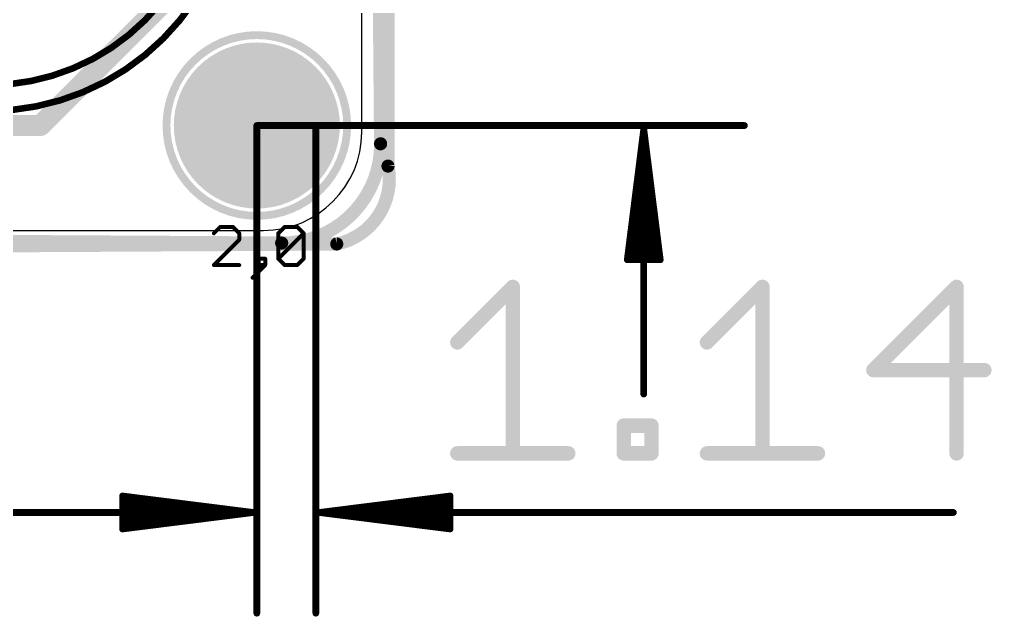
# Model space of a CAD drawing. Extents: x -5.8 to 38.5, y -8.1 to 30.4.
# Drawn here: x 18.77 to 37.6, y -7.48 to 4.09 of the extents above; entities that cross this region are included whole.
import ezdxf

# ---------------------------------------------------------------- set-up
doc = ezdxf.new("R2010")
doc.units = 0
for name, color, linetype in [('1', 12, 'CONTINUOUS'), ('16', 132, 'CONTINUOUS'), ('17', 110, 'CONTINUOUS'), ('20', 53, 'CONTINUOUS'), ('21', 40, 'CONTINUOUS'), ('22', 6, 'CONTINUOUS'), ('23', 53, 'CONTINUOUS'), ('48', 253, 'CONTINUOUS'), ('51', 253, 'CONTINUOUS')]:
    doc.layers.add(name, color=color, linetype=linetype)

# ---------------------------------------------------------------- blocks, each defined once
blk = doc.blocks.new('ROUNDP')
at = {"const_width": 0.5}
blk.add_lwpolyline([(0, -0.25, 1), (0, 0.25, 1), (0, -0.25)], format="xyb", dxfattribs=at)

msp = doc.modelspace()

# ---------------------------------------------------------------- linework, layer by layer
at = {"layer": '1'}
for points, const_width in [([(25.7645, 1.678), (25.654, 14.605)], 0.254), ([(19.177, 2.032), (22.352, 5.207)], 0.4064), ([(17.256, 2.032), (19.177, 2.032)], 0.4064), ([(3.175, -0.127), (23.849, -0.2433)], 0.254)]:
    msp.add_lwpolyline(points, dxfattribs=dict(at, const_width=const_width))
for points, const_width in [([(19.1052, 2.1038, 1), (19.2488, 1.9602)], 0.2032), ([(19.177, 1.9304, 1), (19.177, 2.1336)], 0.2032), ([(23.849, -0.2433, 0.4183), (25.7645, 1.678)], 0.254), ([(25.828, 1.6785, 1), (25.701, 1.6774)], 0.127), ([(25.701, 1.6774, 1), (25.828, 1.6785)], 0.127), ([(23.8493, -0.1798, 1), (23.8486, -0.3068)], 0.127), ([(23.8486, -0.3068, 1), (23.8493, -0.1798)], 0.127)]:
    msp.add_lwpolyline(points, format="xyb", dxfattribs=dict(at, const_width=const_width))
at = {"layer": '16', "const_width": 0.254}
for points in [[(25.908, 1.2461), (25.908, 14.605)], [(3.175, -0.381), (24.9159, -0.2618)]]:
    msp.add_lwpolyline(points, dxfattribs=at)
at = {"layer": '16'}
for points, const_width in [([(24.9159, -0.2618, 0.4119), (25.908, 1.2461)], 0.254), ([(25.9702, 1.2587, 1), (25.8458, 1.2335)], 0.127), ([(25.8445, 1.2461, 1), (25.9715, 1.2461)], 0.127), ([(24.9028, -0.1997, 1), (24.929, -0.3239)], 0.127), ([(24.9162, -0.3253, 1), (24.9156, -0.1983)], 0.127)]:
    msp.add_lwpolyline(points, format="xyb", dxfattribs=dict(at, const_width=const_width))
at = {"layer": '20'}
for p, q in [((25.4, 1.905), (25.4, 12.192)), ((1.905, 0), (23.495, 0))]:
    msp.add_line(p, q, dxfattribs=at)
msp.add_arc((23.495, 1.905), 1.905, 270, 0, dxfattribs=at)
at = {"layer": '21', "const_width": 0.1524}
msp.add_lwpolyline([(23.368, 0.282, 1), (23.368, 3.782, 1), (23.368, 0.282)], format="xyb", dxfattribs=at)
at = {"layer": '22', "const_width": 0.127}
for points in [[(18.161, 2.311, 1), (18.161, 11.913, 1), (18.161, 2.311)], [(18.161, 2.812, 1), (18.161, 11.412, 1), (18.161, 2.812)]]:
    msp.add_lwpolyline(points, format="xyb", dxfattribs=at)
at = {"layer": '23'}
msp.add_point((23.368, 2.032), dxfattribs=at)
at = {"layer": '48', "const_width": 0.0762}
for points in [[(22.659, 0.0673), (22.5361, -0.0555)], [(22.9047, 0.0673), (22.659, 0.0673)], [(23.0276, -0.0555), (22.9047, 0.0673)], [(23.7835, -0.0555), (23.9063, 0.0673)], [(23.9063, 0.0673), (24.1521, 0.0673)], [(24.1521, 0.0673), (24.2749, -0.0555)], [(22.5361, -0.6699), (23.0276, -0.1784)], [(23.0276, -0.1784), (23.0276, -0.0555)], [(23.7835, -0.547), (23.7835, -0.0555)], [(23.7835, -0.547), (24.2749, -0.0555)], [(24.2749, -0.0555), (24.2749, -0.547)], [(23.5303, -0.547), (23.4074, -0.547)], [(23.4074, -0.547), (23.4074, -0.6699)], [(23.5303, -0.6699), (23.5303, -0.547)], [(23.9063, -0.6699), (23.7835, -0.547)], [(24.2749, -0.547), (24.1521, -0.6699)], [(23.0276, -0.6699), (22.5361, -0.6699)], [(23.2845, -0.9156), (23.5303, -0.6699)], [(23.4074, -0.6699), (23.5303, -0.6699)], [(24.1521, -0.6699), (23.9063, -0.6699)]]:
    msp.add_lwpolyline(points, dxfattribs=at)
at = {"layer": '48', "const_width": 0.0381}
for points in [[(22.659, 0.0864, 1), (22.659, 0.0483)], [(22.6724, 0.0539, 1), (22.6455, 0.0808)], [(22.9182, 0.0808, 1), (22.8912, 0.0539)], [(22.9047, 0.0483, 1), (22.9047, 0.0864)], [(23.9063, 0.0864, 1), (23.9063, 0.0483)], [(23.9198, 0.0539, 1), (23.8929, 0.0808)], [(24.1655, 0.0808, 1), (24.1386, 0.0539)], [(24.1521, 0.0483, 1), (24.1521, 0.0864)], [(22.5226, -0.0421, 1), (22.5496, -0.069)], [(23.0466, -0.0555, 1), (23.0085, -0.0555)], [(23.0085, -0.1784, 1), (23.0466, -0.1784)], [(23.0141, -0.069, 1), (23.0411, -0.0421)], [(23.0411, -0.1919, 1), (23.0141, -0.1649)], [(23.8025, -0.0555, 1), (23.7644, -0.0555)], [(23.77, -0.0421, 1), (23.7969, -0.069)], [(24.294, -0.0555, 1), (24.2559, -0.0555)], [(24.2884, -0.069, 1), (24.2615, -0.0421)], [(24.2615, -0.069, 1), (24.2884, -0.0421)], [(23.4264, -0.547, 1), (23.3883, -0.547)], [(23.4074, -0.528, 1), (23.4074, -0.5661)], [(23.5493, -0.547, 1), (23.5112, -0.547)], [(23.5303, -0.5661, 1), (23.5303, -0.528)], [(23.7644, -0.547, 1), (23.8025, -0.547)], [(23.7969, -0.5336, 1), (23.77, -0.5605)], [(23.77, -0.5336, 1), (23.7969, -0.5605)], [(24.2559, -0.547, 1), (24.294, -0.547)], [(24.2884, -0.5605, 1), (24.2615, -0.5336)], [(22.5361, -0.6509, 1), (22.5361, -0.689)], [(22.5226, -0.6564, 1), (22.5496, -0.6834)], [(23.0276, -0.689, 1), (23.0276, -0.6509)], [(23.4074, -0.6509, 1), (23.4074, -0.689)], [(23.3883, -0.6699, 1), (23.4264, -0.6699)], [(23.5112, -0.6699, 1), (23.5493, -0.6699)], [(23.5437, -0.6834, 1), (23.5168, -0.6564)], [(23.5303, -0.689, 1), (23.5303, -0.6509)], [(23.9063, -0.6509, 1), (23.9063, -0.689)], [(23.8929, -0.6834, 1), (23.9198, -0.6564)], [(24.1386, -0.6564, 1), (24.1655, -0.6834)], [(24.1521, -0.689, 1), (24.1521, -0.6509)], [(23.271, -0.9022, 1), (23.298, -0.9291)]]:
    msp.add_lwpolyline(points, format="xyb", dxfattribs=at)
at = {"layer": '51'}
for points, const_width in [([(23.368, 2.032), (32.811, 2.032)], 0.13), ([(23.368, 2.032), (23.368, -7.411)], 0.13), ([(24.511, 2.032), (24.511, -7.411)], 0.13), ([(30.861, 1.967), (30.5418, -0.568)], 0.13), ([(30.861, 1.967), (30.601, -0.568)], 0.13), ([(30.861, 1.967), (30.731, -0.568)], 0.13), ([(30.861, 1.967), (30.861, -3.168)], 0.13), ([(31.1802, -0.568), (30.861, 1.967)], 0.13), ([(30.991, -0.568), (30.861, 1.967)], 0.13), ([(31.121, -0.568), (30.861, 1.967)], 0.13), ([(30.5418, -0.568), (31.1802, -0.568)], 0.13), ([(27.2507, -2.1674), (28.3252, -1.0929)], 0.2794), ([(28.3252, -1.0929), (28.3252, -4.3163)], 0.2794), ([(32.0848, -2.1674), (33.1593, -1.0929)], 0.2794), ([(33.1593, -1.0929), (33.1593, -4.3163)], 0.2794), ([(36.9193, -1.0929), (35.3076, -2.7046)], 0.2794), ([(36.9193, -4.3163), (36.9193, -1.0929)], 0.2794), ([(35.3076, -2.7046), (37.4565, -2.7046)], 0.2794), ([(30.4735, -4.3163), (30.4735, -3.7791)], 0.2794), ([(30.4735, -3.7791), (31.0107, -3.7791)], 0.2794), ([(31.0107, -3.7791), (31.0107, -4.3163)], 0.2794), ([(27.2507, -4.3163), (29.3996, -4.3163)], 0.2794), ([(31.0107, -4.3163), (30.4735, -4.3163)], 0.2794), ([(32.0848, -4.3163), (34.2337, -4.3163)], 0.2794), ([(23.303, -5.461), (20.768, -5.1418)], 0.13), ([(20.768, -5.1418), (20.768, -5.7802)], 0.13), ([(24.576, -5.461), (27.111, -5.1418)], 0.13), ([(27.111, -5.1418), (27.111, -5.7802)], 0.13), ([(23.303, -5.461), (20.768, -5.201)], 0.13), ([(23.303, -5.461), (20.768, -5.331)], 0.13), ([(24.576, -5.461), (27.111, -5.201)], 0.13), ([(24.576, -5.461), (27.111, -5.331)], 0.13), ([(23.303, -5.461), (18.168, -5.461)], 0.13), ([(20.768, -5.7802), (23.303, -5.461)], 0.13), ([(20.768, -5.591), (23.303, -5.461)], 0.13), ([(20.768, -5.721), (23.303, -5.461)], 0.13), ([(24.576, -5.461), (36.8581, -5.461)], 0.13), ([(27.111, -5.7802), (24.576, -5.461)], 0.13), ([(27.111, -5.591), (24.576, -5.461)], 0.13), ([(27.111, -5.721), (24.576, -5.461)], 0.13)]:
    msp.add_lwpolyline(points, dxfattribs=dict(at, const_width=const_width))
for points, const_width in [([(23.368, 2.0645, 1), (23.368, 1.9995)], 0.065), ([(23.4005, 2.032, 1), (23.3355, 2.032)], 0.065), ([(24.5435, 2.032, 1), (24.4785, 2.032)], 0.065), ([(32.811, 1.9995, 1), (32.811, 2.0645)], 0.065), ([(30.8935, 1.967, 1), (30.8285, 1.967)], 0.065), ([(30.8932, 1.9711, 1), (30.8288, 1.9629)], 0.065), ([(30.8935, 1.9653, 1), (30.8285, 1.9687)], 0.065), ([(30.8935, 1.9687, 1), (30.8285, 1.9653)], 0.065), ([(30.8933, 1.9703, 1), (30.8287, 1.9637)], 0.065), ([(30.8933, 1.9637, 1), (30.8287, 1.9703)], 0.065), ([(30.8932, 1.9629, 1), (30.8288, 1.9711)], 0.065), ([(30.5095, -0.5639, 1), (30.574, -0.5721)], 0.065), ([(30.5418, -0.5355, 1), (30.5418, -0.6005)], 0.065), ([(30.5687, -0.5647, 1), (30.6333, -0.5713)], 0.065), ([(30.6985, -0.5663, 1), (30.7635, -0.5697)], 0.065), ([(30.9585, -0.5697, 1), (31.0235, -0.5663)], 0.065), ([(31.0887, -0.5713, 1), (31.1533, -0.5647)], 0.065), ([(31.148, -0.5721, 1), (31.2125, -0.5639)], 0.065), ([(31.1802, -0.6005, 1), (31.1802, -0.5355)], 0.065), ([(28.395, -1.0929, 1), (28.2553, -1.0929)], 0.1397), ([(28.3745, -1.1423, 1), (28.2758, -1.0436)], 0.1397), ([(33.2291, -1.0929, 1), (33.0894, -1.0929)], 0.1397), ([(33.2087, -1.1423, 1), (33.1099, -1.0436)], 0.1397), ([(36.9891, -1.0929, 1), (36.8494, -1.0929)], 0.1397), ([(36.9686, -1.1423, 1), (36.8699, -1.0436)], 0.1397), ([(27.2013, -2.118, 1), (27.3001, -2.2168)], 0.1397), ([(32.0354, -2.118, 1), (32.1342, -2.2168)], 0.1397), ([(35.3076, -2.6348, 1), (35.3076, -2.7745)], 0.1397), ([(35.2582, -2.6552, 1), (35.357, -2.754)], 0.1397), ([(37.4565, -2.7745, 1), (37.4565, -2.6348)], 0.1397), ([(30.8285, -3.168, 1), (30.8935, -3.168)], 0.065), ([(30.4735, -3.7092, 1), (30.4735, -3.8489)], 0.1397), ([(30.5433, -3.7791, 1), (30.4036, -3.7791)], 0.1397), ([(31.0805, -3.7791, 1), (30.9408, -3.7791)], 0.1397), ([(31.0107, -3.8489, 1), (31.0107, -3.7092)], 0.1397), ([(27.2507, -4.2465, 1), (27.2507, -4.3861)], 0.1397), ([(28.2553, -4.3163, 1), (28.395, -4.3163)], 0.1397), ([(29.3996, -4.3861, 1), (29.3996, -4.2465)], 0.1397), ([(30.4036, -4.3163, 1), (30.5433, -4.3163)], 0.1397), ([(30.4735, -4.2465, 1), (30.4735, -4.3861)], 0.1397), ([(30.9408, -4.3163, 1), (31.0805, -4.3163)], 0.1397), ([(31.0107, -4.3861, 1), (31.0107, -4.2465)], 0.1397), ([(32.0848, -4.2465, 1), (32.0848, -4.3861)], 0.1397), ([(33.0894, -4.3163, 1), (33.2291, -4.3163)], 0.1397), ([(34.2337, -4.3861, 1), (34.2337, -4.2465)], 0.1397), ([(36.8494, -4.3163, 1), (36.9891, -4.3163)], 0.1397), ([(20.7721, -5.1095, 1), (20.7639, -5.174)], 0.065), ([(20.8005, -5.1418, 1), (20.7355, -5.1418)], 0.065), ([(27.1435, -5.1418, 1), (27.0785, -5.1418)], 0.065), ([(27.1151, -5.174, 1), (27.1069, -5.1095)], 0.065), ([(20.7713, -5.1687, 1), (20.7647, -5.2333)], 0.065), ([(20.7697, -5.2985, 1), (20.7663, -5.3635)], 0.065), ([(27.1143, -5.2333, 1), (27.1077, -5.1687)], 0.065), ([(27.1127, -5.3635, 1), (27.1093, -5.2985)], 0.065), ([(23.3071, -5.4932, 1), (23.2989, -5.4288)], 0.065), ([(23.2989, -5.4932, 1), (23.3071, -5.4288)], 0.065), ([(23.3063, -5.4933, 1), (23.2997, -5.4287)], 0.065), ([(23.2997, -5.4933, 1), (23.3063, -5.4287)], 0.065), ([(23.3013, -5.4935, 1), (23.3047, -5.4285)], 0.065), ([(23.3047, -5.4935, 1), (23.3013, -5.4285)], 0.065), ([(23.303, -5.4935, 1), (23.303, -5.4285)], 0.065), ([(24.576, -5.4285, 1), (24.576, -5.4935)], 0.065), ([(24.5801, -5.4288, 1), (24.5719, -5.4932)], 0.065), ([(24.5743, -5.4285, 1), (24.5777, -5.4935)], 0.065), ([(24.5777, -5.4285, 1), (24.5743, -5.4935)], 0.065), ([(24.5793, -5.4287, 1), (24.5727, -5.4933)], 0.065), ([(24.5727, -5.4287, 1), (24.5793, -5.4933)], 0.065), ([(24.5719, -5.4288, 1), (24.5801, -5.4932)], 0.065), ([(36.8581, -5.4935, 1), (36.8581, -5.4285)], 0.065), ([(20.7663, -5.5585, 1), (20.7697, -5.6235)], 0.065), ([(27.1093, -5.6235, 1), (27.1127, -5.5585)], 0.065), ([(20.7647, -5.6887, 1), (20.7713, -5.7533)], 0.065), ([(20.7639, -5.748, 1), (20.7721, -5.8125)], 0.065), ([(20.7355, -5.7802, 1), (20.8005, -5.7802)], 0.065), ([(27.0785, -5.7802, 1), (27.1435, -5.7802)], 0.065), ([(27.1069, -5.8125, 1), (27.1151, -5.748)], 0.065), ([(27.1077, -5.7533, 1), (27.1143, -5.6887)], 0.065), ([(23.3355, -7.411, 1), (23.4005, -7.411)], 0.065), ([(24.4785, -7.411, 1), (24.5435, -7.411)], 0.065)]:
    msp.add_lwpolyline(points, format="xyb", dxfattribs=dict(at, const_width=const_width))

# ---------------------------------------------------------------- block references
at = {"layer": '17', "xscale": 3.216, "yscale": 3.216}
msp.add_blockref('ROUNDP', (23.368, 2.032), dxfattribs=at)
msp.add_blockref('ROUNDP', (23.368, 2.032), dxfattribs=at)

doc.saveas('drawing.dxf')
